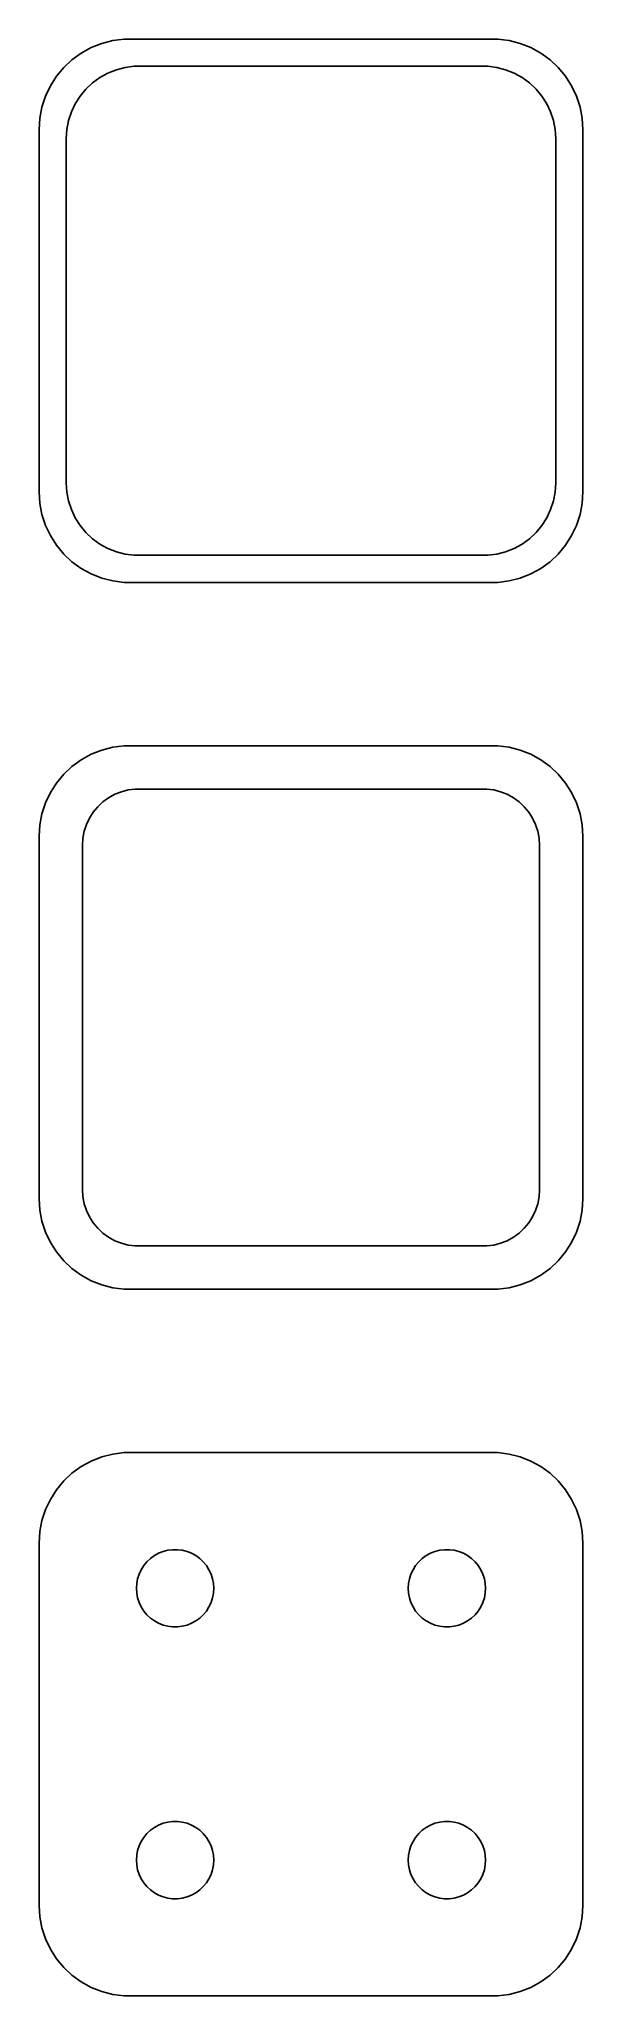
# Model space of a CAD drawing. Header units: metres. Extents: x -15 to 15, y 102 to 210.
import ezdxf

# ---------------------------------------------------------------- set-up
doc = ezdxf.new("R2010")
doc.units = ezdxf.units.M

msp = doc.modelspace()

# ---------------------------------------------------------------- linework, layer by layer
for p, q in [((-12.1289, 209.524), (-12.6791, 209.222)), ((-11.5451, 209.755), (-12.1289, 209.524)), ((-10.9369, 209.911), (-11.5451, 209.755)), ((-10.3139, 209.99), (-10.9369, 209.911)), ((10.3139, 209.99), (-10.3139, 209.99)), ((10.9369, 209.911), (10.3139, 209.99)), ((11.5451, 209.755), (10.9369, 209.911)), ((12.1289, 209.524), (11.5451, 209.755)), ((12.6791, 209.222), (12.1289, 209.524)), ((-13.6448, 208.423), (-14.0451, 207.939)), ((-13.1871, 208.853), (-13.6448, 208.423)), ((-12.6791, 209.222), (-13.1871, 208.853)), ((-10.7361, 208.304), (-10.2495, 208.429)), ((-10.2495, 208.429), (-9.75116, 208.492)), ((-9.75116, 208.492), (9.75116, 208.492)), ((9.75116, 208.492), (10.2495, 208.429)), ((10.2495, 208.429), (10.7361, 208.304)), ((13.1871, 208.853), (12.6791, 209.222)), ((13.6448, 208.423), (13.1871, 208.853)), ((14.0451, 207.939), (13.6448, 208.423)), ((-14.3815, 207.409), (-14.6489, 206.841)), ((-14.0451, 207.939), (-14.3815, 207.409)), ((-12.4159, 207.238), (-12.0497, 207.582)), ((-12.0497, 207.582), (-11.6433, 207.877)), ((-11.6433, 207.877), (-11.2031, 208.119)), ((-11.2031, 208.119), (-10.7361, 208.304)), ((10.7361, 208.304), (11.2031, 208.119)), ((11.2031, 208.119), (11.6433, 207.877)), ((11.6433, 207.877), (12.0497, 207.582)), ((12.0497, 207.582), (12.4159, 207.238)), ((14.3815, 207.409), (14.0451, 207.939)), ((14.6489, 206.841), (14.3815, 207.409)), ((-14.8429, 206.243), (-14.9606, 205.627)), ((-14.6489, 206.841), (-14.8429, 206.243)), ((-13.2191, 205.972), (-13.0052, 206.427)), ((-13.0052, 206.427), (-12.7361, 206.851)), ((-12.7361, 206.851), (-12.4159, 207.238)), ((12.4159, 207.238), (12.7361, 206.851)), ((12.7361, 206.851), (13.0052, 206.427)), ((13.0052, 206.427), (13.2191, 205.972)), ((14.8429, 206.243), (14.6489, 206.841)), ((14.9606, 205.627), (14.8429, 206.243)), ((-14.9606, 205.627), (-15, 205)), ((-13.4684, 205.001), (-13.3743, 205.495)), ((-13.3743, 205.495), (-13.2191, 205.972)), ((13.2191, 205.972), (13.3743, 205.495)), ((13.3743, 205.495), (13.4684, 205.001)), ((15, 205), (14.9606, 205.627)), ((-15, 205), (-15, 185)), ((-13.5, 204.5), (-13.4684, 205.001)), ((-13.5, 185.5), (-13.5, 204.5)), ((13.4684, 205.001), (13.5, 204.5)), ((13.5, 204.5), (13.5, 185.5)), ((15, 185), (15, 205)), ((-15, 185), (-14.9606, 184.373)), ((-13.4684, 184.999), (-13.5, 185.5)), ((-13.3743, 184.505), (-13.4684, 184.999)), ((13.4684, 184.999), (13.3743, 184.505)), ((13.5, 185.5), (13.4684, 184.999)), ((14.9606, 184.373), (15, 185)), ((-14.9606, 184.373), (-14.8429, 183.757)), ((-14.8429, 183.757), (-14.6489, 183.159)), ((-13.2191, 184.028), (-13.3743, 184.505)), ((-13.0052, 183.573), (-13.2191, 184.028)), ((-12.7361, 183.149), (-13.0052, 183.573)), ((13.0052, 183.573), (12.7361, 183.149)), ((13.2191, 184.028), (13.0052, 183.573)), ((13.3743, 184.505), (13.2191, 184.028)), ((14.6489, 183.159), (14.8429, 183.757)), ((14.8429, 183.757), (14.9606, 184.373)), ((-14.6489, 183.159), (-14.3815, 182.591)), ((-14.3815, 182.591), (-14.0451, 182.061)), ((-12.4159, 182.762), (-12.7361, 183.149)), ((-12.0497, 182.418), (-12.4159, 182.762)), ((12.4159, 182.762), (12.0497, 182.418)), ((12.7361, 183.149), (12.4159, 182.762)), ((14.0451, 182.061), (14.3815, 182.591)), ((14.3815, 182.591), (14.6489, 183.159)), ((-14.0451, 182.061), (-13.6448, 181.577)), ((-13.6448, 181.577), (-13.1871, 181.147)), ((-11.6433, 182.123), (-12.0497, 182.418)), ((-11.2031, 181.881), (-11.6433, 182.123)), ((-10.7361, 181.696), (-11.2031, 181.881)), ((-10.2495, 181.571), (-10.7361, 181.696)), ((-9.75116, 181.508), (-10.2495, 181.571)), ((9.75116, 181.508), (-9.75116, 181.508)), ((10.2495, 181.571), (9.75116, 181.508)), ((10.7361, 181.696), (10.2495, 181.571)), ((11.2031, 181.881), (10.7361, 181.696)), ((11.6433, 182.123), (11.2031, 181.881)), ((12.0497, 182.418), (11.6433, 182.123)), ((13.1871, 181.147), (13.6448, 181.577)), ((13.6448, 181.577), (14.0451, 182.061)), ((-13.1871, 181.147), (-12.6791, 180.778)), ((-12.6791, 180.778), (-12.1289, 180.476)), ((-12.1289, 180.476), (-11.5451, 180.245)), ((11.5451, 180.245), (12.1289, 180.476)), ((12.1289, 180.476), (12.6791, 180.778)), ((12.6791, 180.778), (13.1871, 181.147)), ((-11.5451, 180.245), (-10.9369, 180.089)), ((-10.9369, 180.089), (-10.3139, 180.01)), ((-10.3139, 180.01), (10.3139, 180.01)), ((10.3139, 180.01), (10.9369, 180.089)), ((10.9369, 180.089), (11.5451, 180.245)), ((-11.5451, 170.755), (-12.1289, 170.524)), ((-10.9369, 170.911), (-11.5451, 170.755)), ((-10.3139, 170.99), (-10.9369, 170.911)), ((10.3139, 170.99), (-10.3139, 170.99)), ((10.9369, 170.911), (10.3139, 170.99)), ((11.5451, 170.755), (10.9369, 170.911)), ((12.1289, 170.524), (11.5451, 170.755)), ((-13.1871, 169.853), (-13.6448, 169.423)), ((-12.6791, 170.222), (-13.1871, 169.853)), ((-12.1289, 170.524), (-12.6791, 170.222)), ((12.6791, 170.222), (12.1289, 170.524)), ((13.1871, 169.853), (12.6791, 170.222)), ((13.6448, 169.423), (13.1871, 169.853)), ((-14.0451, 168.939), (-14.3815, 168.409)), ((-13.6448, 169.423), (-14.0451, 168.939)), ((-10.8254, 168.317), (-10.4619, 168.461)), ((-10.4619, 168.461), (-10.0833, 168.558)), ((-10.0833, 168.558), (-9.69545, 168.607)), ((-9.69545, 168.607), (9.69545, 168.607)), ((9.69545, 168.607), (10.0833, 168.558)), ((10.0833, 168.558), (10.4619, 168.461)), ((10.4619, 168.461), (10.8254, 168.317)), ((14.0451, 168.939), (13.6448, 169.423)), ((14.3815, 168.409), (14.0451, 168.939)), ((-14.6489, 167.841), (-14.8429, 167.243)), ((-14.3815, 168.409), (-14.6489, 167.841)), ((-12.0184, 167.33), (-11.7692, 167.631)), ((-11.7692, 167.631), (-11.4842, 167.899)), ((-11.4842, 167.899), (-11.168, 168.128)), ((-11.168, 168.128), (-10.8254, 168.317)), ((10.8254, 168.317), (11.168, 168.128)), ((11.168, 168.128), (11.4842, 167.899)), ((11.4842, 167.899), (11.7692, 167.631)), ((11.7692, 167.631), (12.0184, 167.33)), ((14.6489, 167.841), (14.3815, 168.409)), ((14.8429, 167.243), (14.6489, 167.841)), ((-14.9606, 166.627), (-15, 166)), ((-14.8429, 167.243), (-14.9606, 166.627)), ((-12.5151, 166.274), (-12.3943, 166.646)), ((-12.3943, 166.646), (-12.2279, 167)), ((-12.2279, 167), (-12.0184, 167.33)), ((12.0184, 167.33), (12.2279, 167)), ((12.2279, 167), (12.3943, 166.646)), ((12.3943, 166.646), (12.5151, 166.274)), ((14.9606, 166.627), (14.8429, 167.243)), ((15, 166), (14.9606, 166.627)), ((-15, 166), (-15, 146)), ((-12.6129, 165.5), (-12.5884, 165.89)), ((-12.6129, 146.5), (-12.6129, 165.5)), ((-12.5884, 165.89), (-12.5151, 166.274)), ((12.5151, 166.274), (12.5884, 165.89)), ((12.5884, 165.89), (12.6129, 165.5)), ((12.6129, 165.5), (12.6129, 146.5)), ((15, 146), (15, 166)), ((-15, 146), (-14.9606, 145.373)), ((-12.5884, 146.11), (-12.6129, 146.5)), ((-12.5151, 145.726), (-12.5884, 146.11)), ((12.5884, 146.11), (12.5151, 145.726)), ((12.6129, 146.5), (12.5884, 146.11)), ((14.9606, 145.373), (15, 146)), ((-14.9606, 145.373), (-14.8429, 144.757)), ((-14.8429, 144.757), (-14.6489, 144.159)), ((-12.3943, 145.354), (-12.5151, 145.726)), ((-12.2279, 145), (-12.3943, 145.354)), ((-12.0184, 144.67), (-12.2279, 145)), ((12.2279, 145), (12.0184, 144.67)), ((12.3943, 145.354), (12.2279, 145)), ((12.5151, 145.726), (12.3943, 145.354)), ((14.6489, 144.159), (14.8429, 144.757)), ((14.8429, 144.757), (14.9606, 145.373)), ((-14.6489, 144.159), (-14.3815, 143.591)), ((-11.7692, 144.369), (-12.0184, 144.67)), ((-11.4842, 144.101), (-11.7692, 144.369)), ((-11.168, 143.872), (-11.4842, 144.101)), ((-10.8254, 143.683), (-11.168, 143.872)), ((-10.4619, 143.539), (-10.8254, 143.683)), ((10.8254, 143.683), (10.4619, 143.539)), ((11.168, 143.872), (10.8254, 143.683)), ((11.4842, 144.101), (11.168, 143.872)), ((11.7692, 144.369), (11.4842, 144.101)), ((12.0184, 144.67), (11.7692, 144.369)), ((14.3815, 143.591), (14.6489, 144.159)), ((-14.3815, 143.591), (-14.0451, 143.061)), ((-14.0451, 143.061), (-13.6448, 142.577)), ((-13.6448, 142.577), (-13.1871, 142.147)), ((-10.0833, 143.442), (-10.4619, 143.539)), ((-9.69545, 143.393), (-10.0833, 143.442)), ((9.69545, 143.393), (-9.69545, 143.393)), ((10.0833, 143.442), (9.69545, 143.393)), ((10.4619, 143.539), (10.0833, 143.442)), ((13.1871, 142.147), (13.6448, 142.577)), ((13.6448, 142.577), (14.0451, 143.061)), ((14.0451, 143.061), (14.3815, 143.591)), ((-13.1871, 142.147), (-12.6791, 141.778)), ((-12.6791, 141.778), (-12.1289, 141.476)), ((-12.1289, 141.476), (-11.5451, 141.245)), ((11.5451, 141.245), (12.1289, 141.476)), ((12.1289, 141.476), (12.6791, 141.778)), ((12.6791, 141.778), (13.1871, 142.147)), ((-11.5451, 141.245), (-10.9369, 141.089)), ((-10.9369, 141.089), (-10.3139, 141.01)), ((-10.3139, 141.01), (10.3139, 141.01)), ((10.3139, 141.01), (10.9369, 141.089)), ((10.9369, 141.089), (11.5451, 141.245)), ((-11.5451, 131.755), (-12.1289, 131.524)), ((-10.9369, 131.911), (-11.5451, 131.755)), ((-10.3139, 131.99), (-10.9369, 131.911)), ((10.3139, 131.99), (-10.3139, 131.99)), ((10.9369, 131.911), (10.3139, 131.99)), ((11.5451, 131.755), (10.9369, 131.911)), ((12.1289, 131.524), (11.5451, 131.755)), ((-13.1871, 130.853), (-13.6448, 130.423)), ((-12.6791, 131.222), (-13.1871, 130.853)), ((-12.1289, 131.524), (-12.6791, 131.222)), ((12.6791, 131.222), (12.1289, 131.524)), ((13.1871, 130.853), (12.6791, 131.222)), ((13.6448, 130.423), (13.1871, 130.853)), ((-14.0451, 129.939), (-14.3815, 129.409)), ((-13.6448, 130.423), (-14.0451, 129.939)), ((14.0451, 129.939), (13.6448, 130.423)), ((14.3815, 129.409), (14.0451, 129.939)), ((-14.6489, 128.841), (-14.8429, 128.243)), ((-14.3815, 129.409), (-14.6489, 128.841)), ((14.6489, 128.841), (14.3815, 129.409)), ((14.8429, 128.243), (14.6489, 128.841)), ((-14.9606, 127.627), (-15, 127)), ((-14.8429, 128.243), (-14.9606, 127.627)), ((14.9606, 127.627), (14.8429, 128.243)), ((15, 127), (14.9606, 127.627)), ((-15, 127), (-15, 107)), ((-8.64413, 126.303), (-8.40915, 126.432)), ((-8.40915, 126.432), (-8.15984, 126.531)), ((-8.15984, 126.531), (-7.9001, 126.597)), ((-7.9001, 126.597), (-7.63406, 126.631)), ((-7.63406, 126.631), (-7.36592, 126.631)), ((-7.36592, 126.631), (-7.09988, 126.597)), ((-7.09988, 126.597), (-6.84015, 126.531)), ((-6.84015, 126.531), (-6.59084, 126.432)), ((-6.59084, 126.432), (-6.35585, 126.303)), ((6.35585, 126.303), (6.59084, 126.432)), ((6.59084, 126.432), (6.84015, 126.531)), ((6.84015, 126.531), (7.09988, 126.597)), ((7.09988, 126.597), (7.36592, 126.631)), ((7.36592, 126.631), (7.63406, 126.631)), ((7.63406, 126.631), (7.9001, 126.597)), ((7.9001, 126.597), (8.15984, 126.531)), ((8.15984, 126.531), (8.40915, 126.432)), ((8.40915, 126.432), (8.64413, 126.303)), ((15, 107), (15, 127)), ((-9.56821, 125.031), (-9.48534, 125.286)), ((-9.48534, 125.286), (-9.37117, 125.529)), ((-9.37117, 125.529), (-9.22748, 125.755)), ((-9.22748, 125.755), (-9.05655, 125.962)), ((-9.05655, 125.962), (-8.86108, 126.145)), ((-8.86108, 126.145), (-8.64413, 126.303)), ((-6.35585, 126.303), (-6.1389, 126.145)), ((-6.1389, 126.145), (-5.94344, 125.962)), ((-5.94344, 125.962), (-5.77251, 125.755)), ((-5.77251, 125.755), (-5.62881, 125.529)), ((-5.62881, 125.529), (-5.51465, 125.286)), ((-5.51465, 125.286), (-5.43178, 125.031)), ((5.43178, 125.031), (5.51465, 125.286)), ((5.51465, 125.286), (5.62881, 125.529)), ((5.62881, 125.529), (5.77251, 125.755)), ((5.77251, 125.755), (5.94344, 125.962)), ((5.94344, 125.962), (6.1389, 126.145)), ((6.1389, 126.145), (6.35585, 126.303)), ((8.64413, 126.303), (8.86108, 126.145)), ((8.86108, 126.145), (9.05655, 125.962)), ((9.05655, 125.962), (9.22748, 125.755)), ((9.22748, 125.755), (9.37117, 125.529)), ((9.37117, 125.529), (9.48534, 125.286)), ((9.48534, 125.286), (9.56821, 125.031)), ((-9.63528, 124.5), (-9.61845, 124.768)), ((-9.61845, 124.232), (-9.63528, 124.5)), ((-9.61845, 124.768), (-9.56821, 125.031)), ((-9.56821, 123.969), (-9.61845, 124.232)), ((-5.43178, 125.031), (-5.38153, 124.768)), ((-5.38153, 124.232), (-5.43178, 123.969)), ((-5.38153, 124.768), (-5.3647, 124.5)), ((-5.3647, 124.5), (-5.38153, 124.232)), ((5.3647, 124.5), (5.38153, 124.768)), ((5.38153, 124.232), (5.3647, 124.5)), ((5.38153, 124.768), (5.43178, 125.031)), ((5.43178, 123.969), (5.38153, 124.232)), ((9.56821, 125.031), (9.61845, 124.768)), ((9.61845, 124.232), (9.56821, 123.969)), ((9.61845, 124.768), (9.63528, 124.5)), ((9.63528, 124.5), (9.61845, 124.232)), ((-9.48534, 123.714), (-9.56821, 123.969)), ((-9.37117, 123.471), (-9.48534, 123.714)), ((-9.22748, 123.245), (-9.37117, 123.471)), ((-9.05655, 123.038), (-9.22748, 123.245)), ((-5.77251, 123.245), (-5.94344, 123.038)), ((-5.62881, 123.471), (-5.77251, 123.245)), ((-5.51465, 123.714), (-5.62881, 123.471)), ((-5.43178, 123.969), (-5.51465, 123.714)), ((5.51465, 123.714), (5.43178, 123.969)), ((5.62881, 123.471), (5.51465, 123.714)), ((5.77251, 123.245), (5.62881, 123.471)), ((5.94344, 123.038), (5.77251, 123.245)), ((9.22748, 123.245), (9.05655, 123.038)), ((9.37117, 123.471), (9.22748, 123.245)), ((9.48534, 123.714), (9.37117, 123.471)), ((9.56821, 123.969), (9.48534, 123.714)), ((-8.86108, 122.855), (-9.05655, 123.038)), ((-8.64413, 122.697), (-8.86108, 122.855)), ((-8.40915, 122.568), (-8.64413, 122.697)), ((-8.15984, 122.469), (-8.40915, 122.568)), ((-7.9001, 122.403), (-8.15984, 122.469)), ((-7.63406, 122.369), (-7.9001, 122.403)), ((-7.36592, 122.369), (-7.63406, 122.369)), ((-7.09988, 122.403), (-7.36592, 122.369)), ((-6.84015, 122.469), (-7.09988, 122.403)), ((-6.59084, 122.568), (-6.84015, 122.469)), ((-6.35585, 122.697), (-6.59084, 122.568)), ((-6.1389, 122.855), (-6.35585, 122.697)), ((-5.94344, 123.038), (-6.1389, 122.855)), ((6.1389, 122.855), (5.94344, 123.038)), ((6.35585, 122.697), (6.1389, 122.855)), ((6.59084, 122.568), (6.35585, 122.697)), ((6.84015, 122.469), (6.59084, 122.568)), ((7.09988, 122.403), (6.84015, 122.469)), ((7.36592, 122.369), (7.09988, 122.403)), ((7.63406, 122.369), (7.36592, 122.369)), ((7.9001, 122.403), (7.63406, 122.369)), ((8.15984, 122.469), (7.9001, 122.403)), ((8.40915, 122.568), (8.15984, 122.469)), ((8.64413, 122.697), (8.40915, 122.568)), ((8.86108, 122.855), (8.64413, 122.697)), ((9.05655, 123.038), (8.86108, 122.855)), ((-8.86108, 111.145), (-8.64413, 111.303)), ((-8.64413, 111.303), (-8.40915, 111.432)), ((-8.40915, 111.432), (-8.15984, 111.531)), ((-8.15984, 111.531), (-7.9001, 111.597)), ((-7.9001, 111.597), (-7.63406, 111.631)), ((-7.63406, 111.631), (-7.36592, 111.631)), ((-7.36592, 111.631), (-7.09988, 111.597)), ((-7.09988, 111.597), (-6.84015, 111.531)), ((-6.84015, 111.531), (-6.59084, 111.432)), ((-6.59084, 111.432), (-6.35585, 111.303)), ((-6.35585, 111.303), (-6.1389, 111.145)), ((6.1389, 111.145), (6.35585, 111.303)), ((6.35585, 111.303), (6.59084, 111.432)), ((6.59084, 111.432), (6.84015, 111.531)), ((6.84015, 111.531), (7.09988, 111.597)), ((7.09988, 111.597), (7.36592, 111.631)), ((7.36592, 111.631), (7.63406, 111.631)), ((7.63406, 111.631), (7.9001, 111.597)), ((7.9001, 111.597), (8.15984, 111.531)), ((8.15984, 111.531), (8.40915, 111.432)), ((8.40915, 111.432), (8.64413, 111.303)), ((8.64413, 111.303), (8.86108, 111.145)), ((-9.56821, 110.031), (-9.48534, 110.286)), ((-9.48534, 110.286), (-9.37117, 110.529)), ((-9.37117, 110.529), (-9.22748, 110.755)), ((-9.22748, 110.755), (-9.05655, 110.962)), ((-9.05655, 110.962), (-8.86108, 111.145)), ((-6.1389, 111.145), (-5.94344, 110.962)), ((-5.94344, 110.962), (-5.77251, 110.755)), ((-5.77251, 110.755), (-5.62881, 110.529)), ((-5.62881, 110.529), (-5.51465, 110.286)), ((-5.51465, 110.286), (-5.43178, 110.031)), ((5.43178, 110.031), (5.51465, 110.286)), ((5.51465, 110.286), (5.62881, 110.529)), ((5.62881, 110.529), (5.77251, 110.755)), ((5.77251, 110.755), (5.94344, 110.962)), ((5.94344, 110.962), (6.1389, 111.145)), ((8.86108, 111.145), (9.05655, 110.962)), ((9.05655, 110.962), (9.22748, 110.755)), ((9.22748, 110.755), (9.37117, 110.529)), ((9.37117, 110.529), (9.48534, 110.286)), ((9.48534, 110.286), (9.56821, 110.031)), ((-9.63528, 109.5), (-9.61845, 109.768)), ((-9.61845, 109.232), (-9.63528, 109.5)), ((-9.61845, 109.768), (-9.56821, 110.031)), ((-9.56821, 108.969), (-9.61845, 109.232)), ((-5.43178, 110.031), (-5.38153, 109.768)), ((-5.38153, 109.232), (-5.43178, 108.969)), ((-5.38153, 109.768), (-5.3647, 109.5)), ((-5.3647, 109.5), (-5.38153, 109.232)), ((5.3647, 109.5), (5.38153, 109.768)), ((5.38153, 109.232), (5.3647, 109.5)), ((5.38153, 109.768), (5.43178, 110.031)), ((5.43178, 108.969), (5.38153, 109.232)), ((9.56821, 110.031), (9.61845, 109.768)), ((9.61845, 109.232), (9.56821, 108.969)), ((9.61845, 109.768), (9.63528, 109.5)), ((9.63528, 109.5), (9.61845, 109.232)), ((-9.48534, 108.714), (-9.56821, 108.969)), ((-9.37117, 108.471), (-9.48534, 108.714)), ((-9.22748, 108.245), (-9.37117, 108.471)), ((-9.05655, 108.038), (-9.22748, 108.245)), ((-8.86108, 107.855), (-9.05655, 108.038)), ((-5.94344, 108.038), (-6.1389, 107.855)), ((-5.77251, 108.245), (-5.94344, 108.038)), ((-5.62881, 108.471), (-5.77251, 108.245)), ((-5.51465, 108.714), (-5.62881, 108.471)), ((-5.43178, 108.969), (-5.51465, 108.714)), ((5.51465, 108.714), (5.43178, 108.969)), ((5.62881, 108.471), (5.51465, 108.714)), ((5.77251, 108.245), (5.62881, 108.471)), ((5.94344, 108.038), (5.77251, 108.245)), ((6.1389, 107.855), (5.94344, 108.038)), ((9.05655, 108.038), (8.86108, 107.855)), ((9.22748, 108.245), (9.05655, 108.038)), ((9.37117, 108.471), (9.22748, 108.245)), ((9.48534, 108.714), (9.37117, 108.471)), ((9.56821, 108.969), (9.48534, 108.714)), ((-15, 107), (-14.9606, 106.373)), ((-8.64413, 107.697), (-8.86108, 107.855)), ((-8.40915, 107.568), (-8.64413, 107.697)), ((-8.15984, 107.469), (-8.40915, 107.568)), ((-7.9001, 107.403), (-8.15984, 107.469)), ((-7.63406, 107.369), (-7.9001, 107.403)), ((-7.36592, 107.369), (-7.63406, 107.369)), ((-7.09988, 107.403), (-7.36592, 107.369)), ((-6.84015, 107.469), (-7.09988, 107.403)), ((-6.59084, 107.568), (-6.84015, 107.469)), ((-6.35585, 107.697), (-6.59084, 107.568)), ((-6.1389, 107.855), (-6.35585, 107.697)), ((6.35585, 107.697), (6.1389, 107.855)), ((6.59084, 107.568), (6.35585, 107.697)), ((6.84015, 107.469), (6.59084, 107.568)), ((7.09988, 107.403), (6.84015, 107.469)), ((7.36592, 107.369), (7.09988, 107.403)), ((7.63406, 107.369), (7.36592, 107.369)), ((7.9001, 107.403), (7.63406, 107.369)), ((8.15984, 107.469), (7.9001, 107.403)), ((8.40915, 107.568), (8.15984, 107.469)), ((8.64413, 107.697), (8.40915, 107.568)), ((8.86108, 107.855), (8.64413, 107.697)), ((14.9606, 106.373), (15, 107)), ((-14.9606, 106.373), (-14.8429, 105.757)), ((14.8429, 105.757), (14.9606, 106.373)), ((-14.8429, 105.757), (-14.6489, 105.159)), ((-14.6489, 105.159), (-14.3815, 104.591)), ((14.3815, 104.591), (14.6489, 105.159)), ((14.6489, 105.159), (14.8429, 105.757)), ((-14.3815, 104.591), (-14.0451, 104.061)), ((-14.0451, 104.061), (-13.6448, 103.577)), ((13.6448, 103.577), (14.0451, 104.061)), ((14.0451, 104.061), (14.3815, 104.591)), ((-13.6448, 103.577), (-13.1871, 103.147)), ((-13.1871, 103.147), (-12.6791, 102.778)), ((-12.6791, 102.778), (-12.1289, 102.476)), ((12.1289, 102.476), (12.6791, 102.778)), ((12.6791, 102.778), (13.1871, 103.147)), ((13.1871, 103.147), (13.6448, 103.577)), ((-12.1289, 102.476), (-11.5451, 102.245)), ((-11.5451, 102.245), (-10.9369, 102.089)), ((-10.9369, 102.089), (-10.3139, 102.01)), ((-10.3139, 102.01), (10.3139, 102.01)), ((10.3139, 102.01), (10.9369, 102.089)), ((10.9369, 102.089), (11.5451, 102.245)), ((11.5451, 102.245), (12.1289, 102.476))]:
    msp.add_line(p, q)

doc.saveas('drawing.dxf')
